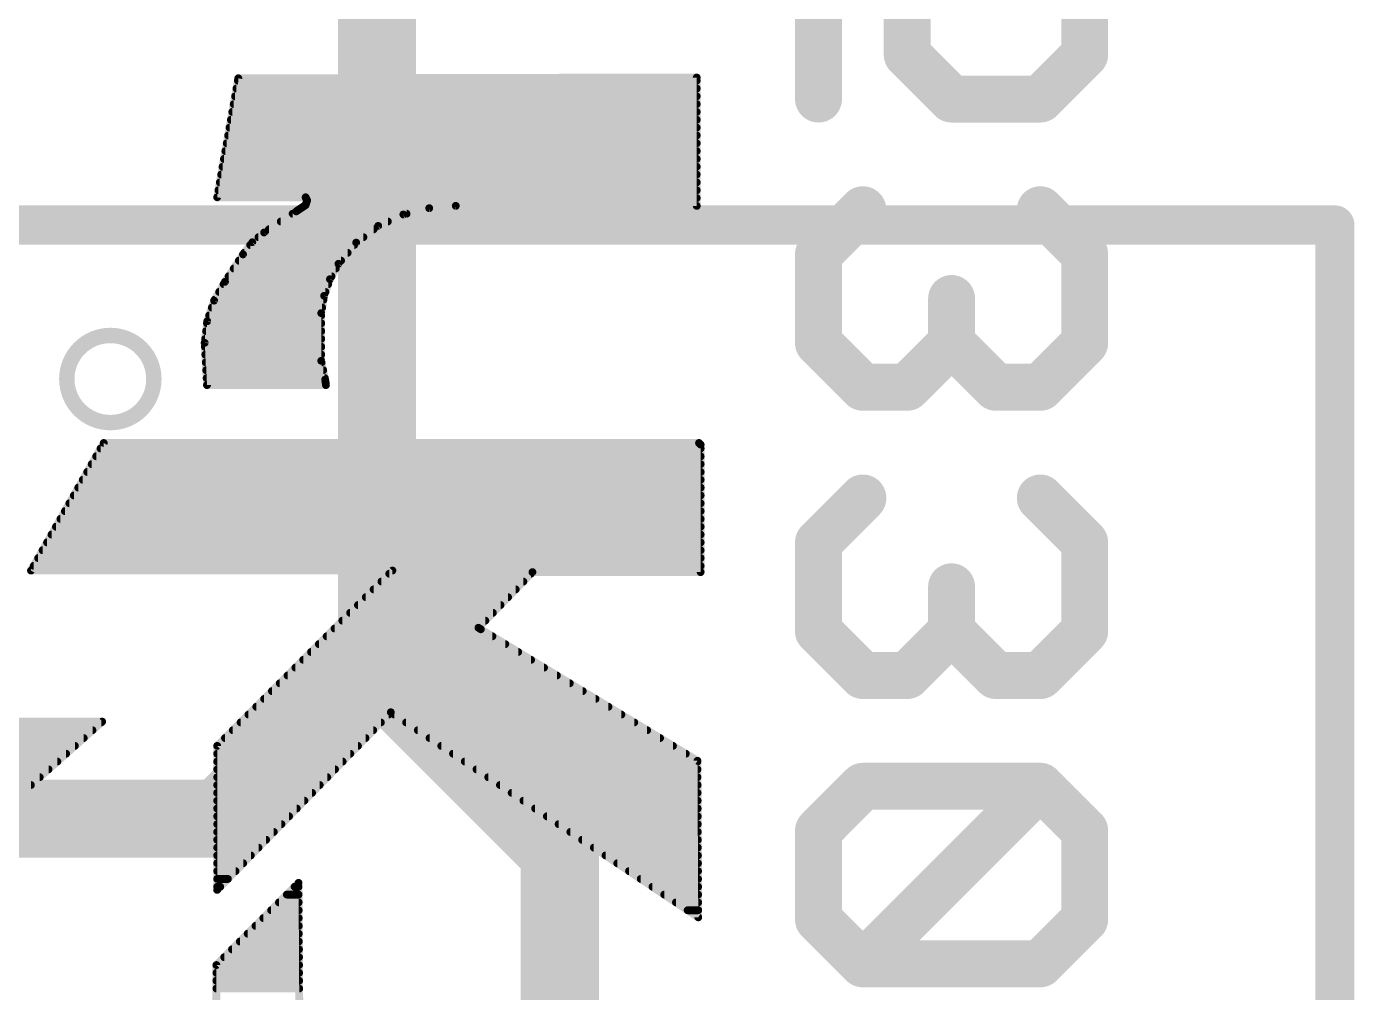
# Model space of a CAD drawing. Extents: x -4.1 to 20.4, y -14 to 28.1.
# Drawn here: x 8.172 to 12.484, y 14.77 to 17.905 of the extents above; entities that cross this region are included whole.
import ezdxf

# ---------------------------------------------------------------- set-up
doc = ezdxf.new("R2010")
doc.units = 0
for name, color, linetype in [('1', 12, 'CONTINUOUS'), ('21', 41, 'CONTINUOUS'), ('22', 40, 'CONTINUOUS'), ('51', 53, 'CONTINUOUS')]:
    doc.layers.add(name, color=color, linetype=linetype)

msp = doc.modelspace()

# ---------------------------------------------------------------- linework, layer by layer
at = {"layer": '1', "const_width": 0.254}
for points in [[(9.31, 19.05), (9.31, 15.8429)], [(9.31, 15.8429), (8.8011, 15.334)], [(9.31, 15.8429), (9.31, 15.8182)], [(9.31, 15.8182), (9.9035, 15.2248)], [(8.8011, 15.334), (7.231, 15.334)], [(9.9035, 15.2248), (9.9035, 12.5679)]]:
    msp.add_lwpolyline(points, dxfattribs=at)
at = {"layer": '1', "const_width": 0.127}
for points in [[(9.3735, 15.8429, 1), (9.2465, 15.8429)], [(9.3549, 15.798, 1), (9.2651, 15.8878)], [(9.3549, 15.8631, 1), (9.2651, 15.7733)], [(9.2465, 15.8429, 1), (9.3735, 15.8429)], [(9.2465, 15.8182, 1), (9.3735, 15.8182)], [(8.7562, 15.3789, 1), (8.846, 15.2891)], [(8.8011, 15.2705, 1), (8.8011, 15.3975)], [(9.967, 15.2248, 1), (9.84, 15.2248)], [(9.8586, 15.1799, 1), (9.9484, 15.2697)]]:
    msp.add_lwpolyline(points, format="xyb", dxfattribs=at)
at = {"layer": '21', "const_width": 0.127}
for points in [[(7.8678, 17.2608), (12.4202, 17.2608)], [(12.4202, 17.2608), (12.4202, 10.1213)]]:
    msp.add_lwpolyline(points, dxfattribs=at)
at = {"layer": '21'}
for points, const_width in [([(12.452, 17.2608, 1), (12.3885, 17.2608)], 0.0635), ([(12.4202, 17.2291, 1), (12.4202, 17.2925)], 0.0635), ([(8.444, 16.6194, 1), (8.444, 16.9022, 1), (8.444, 16.6194)], 0.05)]:
    msp.add_lwpolyline(points, format="xyb", dxfattribs=dict(at, const_width=const_width))
at = {"layer": '22'}
for points, const_width in [([(10.7435, 17.6695), (10.7435, 18.2458)], 0.1524), ([(11.1756, 18.2458), (11.0316, 17.9577)], 0.1524), ([(11.6078, 17.8136), (11.6078, 18.1017)], 0.1524), ([(11.0316, 17.9577), (11.0316, 17.8136)], 0.1524), ([(11.0316, 17.8136), (11.1756, 17.6695)], 0.1524), ([(11.4637, 17.6695), (11.6078, 17.8136)], 0.1524), ([(8.8595, 17.7368), (8.7909, 17.3507)], 0.0254), ([(8.8582, 17.7292), (10.348, 17.7292)], 0.0254), ([(10.348, 17.7394), (8.8595, 17.7368)], 0.0254), ([(10.348, 17.3228), (10.348, 17.7394)], 0.0254), ([(11.1756, 17.6695), (11.4637, 17.6695)], 0.1524), ([(8.8491, 17.6784), (10.348, 17.6784)], 0.0254), ([(8.8536, 17.7038), (10.348, 17.7038)], 0.0254), ([(8.8401, 17.6276), (10.348, 17.6276)], 0.0254), ([(8.8446, 17.653), (10.348, 17.653)], 0.0254), ([(8.8356, 17.6022), (10.348, 17.6022)], 0.0254), ([(8.8266, 17.5514), (10.348, 17.5514)], 0.0254), ([(8.8311, 17.5768), (10.348, 17.5768)], 0.0254), ([(8.8175, 17.5006), (10.348, 17.5006)], 0.0254), ([(8.822, 17.526), (10.348, 17.526)], 0.0254), ([(8.813, 17.4752), (10.348, 17.4752)], 0.0254), ([(8.804, 17.4244), (10.348, 17.4244)], 0.0254), ([(8.8085, 17.4498), (10.348, 17.4498)], 0.0254), ([(8.795, 17.3736), (10.348, 17.3736)], 0.0254), ([(8.7995, 17.399), (10.348, 17.399)], 0.0254), ([(10.8875, 17.3102), (10.7435, 17.1662)], 0.1524), ([(11.6078, 17.1662), (11.4637, 17.3102)], 0.1524), ([(8.7909, 17.3507), (9.078, 17.3507)], 0.0254), ([(9.078, 17.3253), (9.0475, 17.305)], 0.0254), ([(9.0742, 17.3228), (10.348, 17.3228)], 0.0254), ([(9.078, 17.3507), (9.083, 17.3406)], 0.0254), ([(9.083, 17.3406), (9.078, 17.3253)], 0.0254), ([(9.0792, 17.3482), (10.348, 17.3482)], 0.0254), ([(9.4795, 17.3154), (9.5656, 17.3228)], 0.0254), ([(9.5656, 17.3228), (10.348, 17.3228)], 0.0254), ([(9.0475, 17.305), (8.9433, 17.2364)], 0.0254), ([(9.036, 17.2974), (9.4058, 17.2974)], 0.0254), ([(9.3138, 17.2578), (9.3955, 17.2949)], 0.0254), ([(9.3955, 17.2949), (9.4795, 17.3154)], 0.0254), ([(8.9433, 17.2364), (8.905, 17.2048)], 0.0254), ([(8.9588, 17.2466), (9.2991, 17.2466)], 0.0254), ([(8.9974, 17.272), (9.3451, 17.272)], 0.0254), ([(9.2423, 17.2035), (9.3138, 17.2578)], 0.0254), ([(8.905, 17.2048), (8.8748, 17.1653)], 0.0254), ([(8.8981, 17.1958), (9.2359, 17.1958)], 0.0254), ([(8.9249, 17.2212), (9.2657, 17.2212)], 0.0254), ([(9.1846, 17.1348), (9.2423, 17.2035)], 0.0254), ([(10.7435, 17.1662), (10.7435, 16.8781)], 0.1524), ([(11.6078, 16.8781), (11.6078, 17.1662)], 0.1524), ([(8.8748, 17.1653), (8.8163, 17.0764)], 0.0254), ([(8.8787, 17.1704), (9.2145, 17.1704)], 0.0254), ([(8.8447, 17.1196), (9.1762, 17.1196)], 0.0254), ([(8.8614, 17.145), (9.1932, 17.145)], 0.0254), ([(9.1571, 17.0849), (9.1846, 17.1348)], 0.0254), ([(8.8163, 17.0764), (8.781, 17.0153)], 0.0254), ([(8.8119, 17.0688), (9.1515, 17.0688)], 0.0254), ([(8.828, 17.0942), (9.1622, 17.0942)], 0.0254), ([(9.1383, 17.031), (9.1571, 17.0849)], 0.0254), ([(11.1756, 16.8781), (11.1756, 17.0221)], 0.1524), ([(8.7973, 17.0434), (9.1426, 17.0434)], 0.0254), ([(9.1288, 16.9748), (9.1383, 17.031)], 0.0254), ([(8.781, 17.0153), (8.7587, 16.9484)], 0.0254), ([(8.7735, 16.9926), (9.1318, 16.9926)], 0.0254), ([(8.7826, 17.018), (9.1361, 17.018)], 0.0254), ([(8.7587, 16.9484), (8.7503, 16.8783)], 0.0254), ([(8.7579, 16.9418), (9.1288, 16.9418)], 0.0254), ([(8.765, 16.9672), (9.1288, 16.9672)], 0.0254), ([(9.1288, 16.8199), (9.1288, 16.9748)], 0.0254), ([(10.7435, 16.8781), (10.8875, 16.734)], 0.1524), ([(11.0316, 16.734), (11.1756, 16.8781)], 0.1524), ([(11.1756, 16.8781), (11.3197, 16.734)], 0.1524), ([(11.4637, 16.734), (11.6078, 16.8781)], 0.1524), ([(8.7518, 16.891), (9.1288, 16.891)], 0.0254), ([(8.7549, 16.9164), (9.1288, 16.9164)], 0.0254), ([(8.7503, 16.8783), (8.7579, 16.7411)], 0.0254), ([(8.751, 16.8656), (9.1288, 16.8656)], 0.0254), ([(8.7524, 16.8402), (9.1288, 16.8402)], 0.0254), ([(8.7538, 16.8148), (9.1299, 16.8148)], 0.0254), ([(9.1415, 16.7589), (9.1288, 16.8199)], 0.0254), ([(8.7552, 16.7894), (9.1352, 16.7894)], 0.0254), ([(8.7566, 16.764), (9.1404, 16.764)], 0.0254), ([(10.8875, 16.734), (11.0316, 16.734)], 0.1524), ([(11.3197, 16.734), (11.4637, 16.734)], 0.1524), ([(8.7579, 16.7411), (9.144, 16.7411)], 0.0254), ([(9.144, 16.7437), (9.1415, 16.7589)], 0.0254), ([(9.144, 16.7411), (9.144, 16.7437)], 0.0254), ([(8.4226, 16.5532), (8.1864, 16.1392)], 0.0254), ([(10.3556, 16.5532), (8.4226, 16.5532)], 0.0254), ([(10.3607, 16.5481), (10.3556, 16.5532)], 0.0254), ([(10.3607, 16.1341), (10.3607, 16.5481)], 0.0254), ([(8.398, 16.51), (10.3607, 16.51)], 0.0254), ([(8.4124, 16.5354), (10.3607, 16.5354)], 0.0254), ([(8.369, 16.4592), (10.3607, 16.4592)], 0.0254), ([(8.3835, 16.4846), (10.3607, 16.4846)], 0.0254), ([(8.3545, 16.4338), (10.3607, 16.4338)], 0.0254), ([(10.8875, 16.3747), (10.7435, 16.2307)], 0.1524), ([(11.6078, 16.2307), (11.4637, 16.3747)], 0.1524), ([(8.3255, 16.383), (10.3607, 16.383)], 0.0254), ([(8.34, 16.4084), (10.3607, 16.4084)], 0.0254), ([(8.2965, 16.3322), (10.3607, 16.3322)], 0.0254), ([(8.311, 16.3576), (10.3607, 16.3576)], 0.0254), ([(8.282, 16.3068), (10.3607, 16.3068)], 0.0254), ([(10.7435, 16.2307), (10.7435, 15.9426)], 0.1524), ([(11.6078, 15.9426), (11.6078, 16.2307)], 0.1524), ([(8.253, 16.256), (10.3607, 16.256)], 0.0254), ([(8.2675, 16.2814), (10.3607, 16.2814)], 0.0254), ([(8.2241, 16.2052), (10.3607, 16.2052)], 0.0254), ([(8.2385, 16.2306), (10.3607, 16.2306)], 0.0254), ([(8.2096, 16.1798), (10.3607, 16.1798)], 0.0254), ([(8.1864, 16.1392), (9.3599, 16.1392)], 0.0254), ([(8.1951, 16.1544), (10.3607, 16.1544)], 0.0254), ([(9.3599, 16.1392), (8.7909, 15.5702)], 0.0254), ([(9.3497, 16.129), (9.8096, 16.129)], 0.0254), ([(9.6393, 15.9537), (9.8146, 16.1341)], 0.0254), ([(9.8146, 16.1341), (10.3607, 16.1341)], 0.0254), ([(11.1756, 15.9426), (11.1756, 16.0866)], 0.1524), ([(9.2989, 16.0782), (9.7603, 16.0782)], 0.0254), ([(9.3243, 16.1036), (9.785, 16.1036)], 0.0254), ([(9.2481, 16.0274), (9.7109, 16.0274)], 0.0254), ([(9.2735, 16.0528), (9.7356, 16.0528)], 0.0254), ([(9.2227, 16.002), (9.6862, 16.002)], 0.0254), ([(10.7435, 15.9426), (10.8875, 15.7985)], 0.1524), ([(11.0316, 15.7985), (11.1756, 15.9426)], 0.1524), ([(11.1756, 15.9426), (11.3197, 15.7985)], 0.1524), ([(11.4637, 15.7985), (11.6078, 15.9426)], 0.1524), ([(9.1719, 15.9512), (9.6431, 15.9512)], 0.0254), ([(9.1973, 15.9766), (9.6616, 15.9766)], 0.0254), ([(9.6469, 15.9487), (9.6393, 15.9537)], 0.0254), ([(10.3505, 15.5219), (9.6469, 15.9487)], 0.0254), ([(9.1211, 15.9004), (9.7265, 15.9004)], 0.0254), ([(9.1465, 15.9258), (9.6847, 15.9258)], 0.0254), ([(9.0957, 15.875), (9.7684, 15.875)], 0.0254), ([(10.8875, 15.7985), (11.0316, 15.7985)], 0.1524), ([(11.3197, 15.7985), (11.4637, 15.7985)], 0.1524), ([(9.0449, 15.8242), (9.8521, 15.8242)], 0.0254), ([(9.0703, 15.8496), (9.8103, 15.8496)], 0.0254), ([(8.9941, 15.7734), (9.9359, 15.7734)], 0.0254), ([(9.0195, 15.7988), (9.894, 15.7988)], 0.0254), ([(8.9687, 15.748), (9.9778, 15.748)], 0.0254), ([(8.9179, 15.6972), (10.0615, 15.6972)], 0.0254), ([(8.9433, 15.7226), (10.0196, 15.7226)], 0.0254), ([(6.8713, 15.6464), (8.4148, 15.6464)], 0.0254), ([(6.9012, 15.6489), (8.4176, 15.6489)], 0.0254), ([(8.4176, 15.6489), (7.8689, 15.1613)], 0.0254), ([(8.7909, 15.1028), (9.3548, 15.6794)], 0.0254), ([(8.8671, 15.6464), (9.3225, 15.6464)], 0.0254), ([(8.8925, 15.6718), (9.3474, 15.6718)], 0.0254), ([(9.3548, 15.6794), (10.353, 15.0139)], 0.0254), ([(9.3662, 15.6718), (10.1034, 15.6718)], 0.0254), ([(9.4043, 15.6464), (10.1453, 15.6464)], 0.0254), ([(6.7485, 15.621), (8.3862, 15.621)], 0.0254), ([(8.8417, 15.621), (9.2977, 15.621)], 0.0254), ([(9.4424, 15.621), (10.1871, 15.621)], 0.0254), ([(6.6561, 15.5702), (8.329, 15.5702)], 0.0254), ([(6.6975, 15.5956), (8.3576, 15.5956)], 0.0254), ([(8.7909, 15.5702), (8.7909, 15.1028)], 0.0254), ([(8.7909, 15.5702), (9.248, 15.5702)], 0.0254), ([(8.8163, 15.5956), (9.2728, 15.5956)], 0.0254), ([(9.4805, 15.5956), (10.229, 15.5956)], 0.0254), ([(9.5186, 15.5702), (10.2709, 15.5702)], 0.0254), ([(6.6011, 15.5194), (8.2719, 15.5194)], 0.0254), ([(6.6264, 15.5448), (8.3005, 15.5448)], 0.0254), ([(8.7909, 15.5448), (9.2232, 15.5448)], 0.0254), ([(8.7909, 15.5194), (9.1983, 15.5194)], 0.0254), ([(9.5567, 15.5448), (10.3128, 15.5448)], 0.0254), ([(9.5948, 15.5194), (10.3505, 15.5194)], 0.0254), ([(10.353, 15.0139), (10.3505, 15.5219)], 0.0254), ([(6.563, 15.4686), (8.2147, 15.4686)], 0.0254), ([(6.5813, 15.494), (8.2433, 15.494)], 0.0254), ([(8.7909, 15.494), (9.1735, 15.494)], 0.0254), ([(8.7909, 15.4686), (9.1486, 15.4686)], 0.0254), ([(9.6329, 15.494), (10.3506, 15.494)], 0.0254), ([(9.671, 15.4686), (10.3508, 15.4686)], 0.0254), ([(10.8875, 15.4392), (10.7435, 15.2952)], 0.1524), ([(11.4637, 15.4392), (10.8875, 15.4392)], 0.1524), ([(11.4637, 15.4392), (10.8875, 14.863)], 0.1524), ([(11.6078, 15.2952), (11.4637, 15.4392)], 0.1524), ([(6.5504, 15.4432), (8.1861, 15.4432)], 0.0254), ([(8.7909, 15.4432), (9.1238, 15.4432)], 0.0254), ([(9.7091, 15.4432), (10.3509, 15.4432)], 0.0254), ([(8.7909, 15.4178), (9.099, 15.4178)], 0.0254), ([(8.7909, 15.3924), (9.0741, 15.3924)], 0.0254), ([(9.7472, 15.4178), (10.351, 15.4178)], 0.0254), ([(9.7853, 15.3924), (10.3511, 15.3924)], 0.0254), ([(8.7909, 15.367), (9.0493, 15.367)], 0.0254), ([(8.7909, 15.3416), (9.0244, 15.3416)], 0.0254), ([(9.8234, 15.367), (10.3513, 15.367)], 0.0254), ([(9.8615, 15.3416), (10.3514, 15.3416)], 0.0254), ([(10.7435, 15.2952), (10.7435, 15.007)], 0.1524), ([(11.6078, 15.007), (11.6078, 15.2952)], 0.1524), ([(8.7909, 15.3162), (8.9996, 15.3162)], 0.0254), ([(9.8996, 15.3162), (10.3515, 15.3162)], 0.0254), ([(8.7909, 15.2908), (8.9748, 15.2908)], 0.0254), ([(8.7909, 15.2654), (8.9499, 15.2654)], 0.0254), ([(9.9377, 15.2908), (10.3516, 15.2908)], 0.0254), ([(9.9758, 15.2654), (10.3518, 15.2654)], 0.0254), ([(8.7909, 15.24), (8.9251, 15.24)], 0.0254), ([(8.7909, 15.2146), (8.9002, 15.2146)], 0.0254), ([(10.0139, 15.24), (10.3519, 15.24)], 0.0254), ([(10.052, 15.2146), (10.352, 15.2146)], 0.0254), ([(8.7909, 15.1892), (8.8754, 15.1892)], 0.0254), ([(10.0901, 15.1892), (10.3521, 15.1892)], 0.0254), ([(9.0551, 15.1257), (8.7884, 14.859)], 0.0254), ([(8.7909, 15.1638), (8.8506, 15.1638)], 0.0254), ([(8.7909, 15.1384), (8.8257, 15.1384)], 0.0254), ([(9.0576, 14.7269), (9.0551, 15.1257)], 0.0254), ([(10.1282, 15.1638), (10.3523, 15.1638)], 0.0254), ([(10.1663, 15.1384), (10.3524, 15.1384)], 0.0254), ([(8.7909, 15.113), (8.8009, 15.113)], 0.0254), ([(9.017, 15.0876), (9.0553, 15.0876)], 0.0254), ([(9.0424, 15.113), (9.0552, 15.113)], 0.0254), ([(10.2044, 15.113), (10.3525, 15.113)], 0.0254), ([(10.2425, 15.0876), (10.3526, 15.0876)], 0.0254), ([(8.9662, 15.0368), (9.0557, 15.0368)], 0.0254), ([(8.9916, 15.0622), (9.0555, 15.0622)], 0.0254), ([(10.2806, 15.0622), (10.3528, 15.0622)], 0.0254), ([(10.3186, 15.0368), (10.3529, 15.0368)], 0.0254), ([(10.7435, 15.007), (10.8875, 14.863)], 0.1524), ([(11.4637, 14.863), (11.6078, 15.007)], 0.1524), ([(8.9408, 15.0114), (9.0558, 15.0114)], 0.0254), ([(8.89, 14.9606), (9.0561, 14.9606)], 0.0254), ([(8.9154, 14.986), (9.056, 14.986)], 0.0254), ([(8.8392, 14.9098), (9.0565, 14.9098)], 0.0254), ([(8.8646, 14.9352), (9.0563, 14.9352)], 0.0254), ([(10.8875, 14.863), (11.4637, 14.863)], 0.1524), ([(8.8138, 14.8844), (9.0566, 14.8844)], 0.0254), ([(8.7884, 14.859), (8.7884, 14.7218)], 0.0254), ([(8.7884, 14.859), (9.0568, 14.859)], 0.0254), ([(8.7884, 14.8336), (9.0569, 14.8336)], 0.0254), ([(8.7884, 14.8082), (9.0571, 14.8082)], 0.0254), ([(8.7884, 14.7828), (9.0572, 14.7828)], 0.0254)]:
    msp.add_lwpolyline(points, dxfattribs=dict(at, const_width=const_width))
for points, const_width in [([(10.9975, 17.9747, 1), (11.0657, 17.9406)], 0.0762), ([(11.0585, 17.8405, 1), (11.0046, 17.7867)], 0.0762), ([(10.9935, 17.8136, 1), (11.0697, 17.8136)], 0.0762), ([(11.5697, 17.8136, 1), (11.6459, 17.8136)], 0.0762), ([(11.6347, 17.7867, 1), (11.5809, 17.8405)], 0.0762), ([(8.8582, 17.7356, 1), (8.8582, 17.7229)], 0.0127), ([(8.8658, 17.7357, 1), (8.8532, 17.7379)], 0.0127), ([(8.8595, 17.7431, 1), (8.8595, 17.7305)], 0.0127), ([(10.3544, 17.7394, 1), (10.3417, 17.7394)], 0.0127), ([(10.348, 17.7331, 1), (10.348, 17.7457)], 0.0127), ([(10.348, 17.7229, 1), (10.348, 17.7356)], 0.0127), ([(11.1756, 17.7076, 1), (11.1756, 17.6314)], 0.0762), ([(11.1487, 17.6426, 1), (11.2026, 17.6965)], 0.0762), ([(11.4368, 17.6965, 1), (11.4907, 17.6426)], 0.0762), ([(11.4637, 17.6314, 1), (11.4637, 17.7076)], 0.0762), ([(8.8491, 17.6848, 1), (8.8491, 17.672)], 0.0127), ([(8.8536, 17.7102, 1), (8.8536, 17.6974)], 0.0127), ([(10.348, 17.6974, 1), (10.348, 17.7102)], 0.0127), ([(10.348, 17.672, 1), (10.348, 17.6848)], 0.0127), ([(10.7054, 17.6695, 1), (10.7816, 17.6695)], 0.0762), ([(8.8401, 17.634, 1), (8.8401, 17.6212)], 0.0127), ([(8.8446, 17.6594, 1), (8.8446, 17.6467)], 0.0127), ([(10.348, 17.6467, 1), (10.348, 17.6594)], 0.0127), ([(10.348, 17.6212, 1), (10.348, 17.634)], 0.0127), ([(8.8356, 17.6086, 1), (8.8356, 17.5958)], 0.0127), ([(10.348, 17.5958, 1), (10.348, 17.6086)], 0.0127), ([(8.8266, 17.5578, 1), (8.8266, 17.545)], 0.0127), ([(8.8311, 17.5832, 1), (8.8311, 17.5705)], 0.0127), ([(10.348, 17.5705, 1), (10.348, 17.5832)], 0.0127), ([(10.348, 17.545, 1), (10.348, 17.5578)], 0.0127), ([(8.8175, 17.507, 1), (8.8175, 17.4943)], 0.0127), ([(8.822, 17.5324, 1), (8.822, 17.5196)], 0.0127), ([(10.348, 17.5196, 1), (10.348, 17.5324)], 0.0127), ([(10.348, 17.4943, 1), (10.348, 17.507)], 0.0127), ([(8.813, 17.4816, 1), (8.813, 17.4688)], 0.0127), ([(10.348, 17.4688, 1), (10.348, 17.4816)], 0.0127), ([(8.804, 17.4308, 1), (8.804, 17.4181)], 0.0127), ([(8.8085, 17.4562, 1), (8.8085, 17.4434)], 0.0127), ([(10.348, 17.4434, 1), (10.348, 17.4562)], 0.0127), ([(10.348, 17.4181, 1), (10.348, 17.4308)], 0.0127), ([(8.795, 17.38, 1), (8.795, 17.3672)], 0.0127), ([(8.7995, 17.4054, 1), (8.7995, 17.3926)], 0.0127), ([(10.348, 17.3926, 1), (10.348, 17.4054)], 0.0127), ([(10.348, 17.3672, 1), (10.348, 17.38)], 0.0127), ([(10.9145, 17.2833, 1), (10.8606, 17.3372)], 0.0762), ([(11.4907, 17.3372, 1), (11.4368, 17.2833)], 0.0762), ([(8.7909, 17.3571, 1), (8.7909, 17.3443)], 0.0127), ([(8.7846, 17.3518, 1), (8.7972, 17.3496)], 0.0127), ([(9.0742, 17.3292, 1), (9.0742, 17.3164)], 0.0127), ([(9.0837, 17.3535, 1), (9.0723, 17.3479)], 0.0127), ([(9.072, 17.3273, 1), (9.084, 17.3233)], 0.0127), ([(9.0792, 17.3546, 1), (9.0792, 17.3419)], 0.0127), ([(9.0815, 17.32, 1), (9.0745, 17.3306)], 0.0127), ([(9.089, 17.3386, 1), (9.077, 17.3426)], 0.0127), ([(9.0773, 17.3378, 1), (9.0887, 17.3434)], 0.0127), ([(9.078, 17.3443, 1), (9.078, 17.3571)], 0.0127), ([(9.5656, 17.3292, 1), (9.5656, 17.3164)], 0.0127), ([(9.5661, 17.3165, 1), (9.5651, 17.3291)], 0.0127), ([(10.348, 17.3419, 1), (10.348, 17.3546)], 0.0127), ([(10.348, 17.3164, 1), (10.348, 17.3292)], 0.0127), ([(10.348, 17.3164, 1), (10.348, 17.3292)], 0.0127), ([(9.036, 17.3038, 1), (9.036, 17.291)], 0.0127), ([(9.044, 17.3103, 1), (9.051, 17.2997)], 0.0127), ([(9.051, 17.2997, 1), (9.044, 17.3103)], 0.0127), ([(9.394, 17.3011, 1), (9.397, 17.2887)], 0.0127), ([(9.3981, 17.2891, 1), (9.3929, 17.3007)], 0.0127), ([(9.4058, 17.291, 1), (9.4058, 17.3038)], 0.0127), ([(9.4789, 17.3217, 1), (9.48, 17.309)], 0.0127), ([(9.481, 17.3092, 1), (9.478, 17.3215)], 0.0127), ([(10.3417, 17.3228, 1), (10.3544, 17.3228)], 0.0127), ([(8.9398, 17.2417, 1), (8.9468, 17.2311)], 0.0127), ([(8.9473, 17.2315, 1), (8.9393, 17.2413)], 0.0127), ([(8.9588, 17.253, 1), (8.9588, 17.2402)], 0.0127), ([(8.9974, 17.2784, 1), (8.9974, 17.2657)], 0.0127), ([(9.2991, 17.2402, 1), (9.2991, 17.253)], 0.0127), ([(9.3112, 17.2635, 1), (9.3164, 17.252)], 0.0127), ([(9.3177, 17.2527, 1), (9.31, 17.2628)], 0.0127), ([(9.3451, 17.2657, 1), (9.3451, 17.2784)], 0.0127), ([(8.8981, 17.2022, 1), (8.8981, 17.1895)], 0.0127), ([(8.901, 17.2096, 1), (8.909, 17.1999)], 0.0127), ([(8.91, 17.2009, 1), (8.9, 17.2086)], 0.0127), ([(8.9249, 17.2276, 1), (8.9249, 17.2148)], 0.0127), ([(9.2385, 17.2086, 1), (9.2462, 17.1984)], 0.0127), ([(9.2359, 17.1895, 1), (9.2359, 17.2022)], 0.0127), ([(9.2472, 17.1994, 1), (9.2375, 17.2076)], 0.0127), ([(9.2657, 17.2148, 1), (9.2657, 17.2276)], 0.0127), ([(10.7165, 17.1931, 1), (10.7704, 17.1392)], 0.0762), ([(10.7816, 17.1662, 1), (10.7054, 17.1662)], 0.0762), ([(11.6459, 17.1662, 1), (11.5697, 17.1662)], 0.0762), ([(11.5809, 17.1392, 1), (11.6347, 17.1931)], 0.0762), ([(8.8698, 17.1692, 1), (8.8798, 17.1614)], 0.0127), ([(8.8801, 17.1618, 1), (8.8695, 17.1688)], 0.0127), ([(8.8787, 17.1768, 1), (8.8787, 17.164)], 0.0127), ([(9.2145, 17.164, 1), (9.2145, 17.1768)], 0.0127), ([(8.8447, 17.126, 1), (8.8447, 17.1133)], 0.0127), ([(8.8614, 17.1514, 1), (8.8614, 17.1386)], 0.0127), ([(9.1762, 17.1133, 1), (9.1762, 17.126)], 0.0127), ([(9.1797, 17.1389, 1), (9.1895, 17.1307)], 0.0127), ([(9.1902, 17.1317, 1), (9.179, 17.1379)], 0.0127), ([(9.1932, 17.1386, 1), (9.1932, 17.1514)], 0.0127), ([(8.8119, 17.0752, 1), (8.8119, 17.0624)], 0.0127), ([(8.811, 17.0799, 1), (8.8216, 17.0729)], 0.0127), ([(8.8218, 17.0732, 1), (8.8108, 17.0796)], 0.0127), ([(8.828, 17.1006, 1), (8.828, 17.0878)], 0.0127), ([(9.1515, 17.0879, 1), (9.1626, 17.0818)], 0.0127), ([(9.1631, 17.0828, 1), (9.1511, 17.087)], 0.0127), ([(9.1515, 17.0624, 1), (9.1515, 17.0752)], 0.0127), ([(9.1622, 17.0878, 1), (9.1622, 17.1006)], 0.0127), ([(11.2137, 17.0221, 1), (11.1375, 17.0221)], 0.0762), ([(8.7973, 17.0498, 1), (8.7973, 17.0371)], 0.0127), ([(9.1323, 17.0331, 1), (9.1443, 17.0289)], 0.0127), ([(9.1446, 17.03, 1), (9.1321, 17.0321)], 0.0127), ([(9.1426, 17.0371, 1), (9.1426, 17.0498)], 0.0127), ([(8.7735, 16.999, 1), (8.7735, 16.9862)], 0.0127), ([(8.7755, 17.0185, 1), (8.7865, 17.0121)], 0.0127), ([(8.787, 17.0133, 1), (8.775, 17.0173)], 0.0127), ([(8.7826, 17.0244, 1), (8.7826, 17.0116)], 0.0127), ([(9.1318, 16.9862, 1), (9.1318, 16.999)], 0.0127), ([(9.1361, 17.0116, 1), (9.1361, 17.0244)], 0.0127), ([(8.7579, 16.9482, 1), (8.7579, 16.9354)], 0.0127), ([(8.7527, 16.9504, 1), (8.7647, 16.9463)], 0.0127), ([(8.765, 16.9476, 1), (8.7524, 16.9491)], 0.0127), ([(8.765, 16.9736, 1), (8.765, 16.9609)], 0.0127), ([(9.1225, 16.9759, 1), (9.1351, 16.9737)], 0.0127), ([(9.1351, 16.9748, 1), (9.1225, 16.9748)], 0.0127), ([(9.1288, 16.9609, 1), (9.1288, 16.9736)], 0.0127), ([(9.1288, 16.9354, 1), (9.1288, 16.9482)], 0.0127), ([(10.7704, 16.905, 1), (10.7165, 16.8511)], 0.0762), ([(11.2026, 16.905, 1), (11.1487, 16.8511)], 0.0762), ([(11.2026, 16.8511, 1), (11.1487, 16.905)], 0.0762), ([(11.6347, 16.8511, 1), (11.5809, 16.905)], 0.0762), ([(8.7518, 16.8974, 1), (8.7518, 16.8847)], 0.0127), ([(8.7549, 16.9228, 1), (8.7549, 16.91)], 0.0127), ([(9.1288, 16.91, 1), (9.1288, 16.9228)], 0.0127), ([(9.1288, 16.8847, 1), (9.1288, 16.8974)], 0.0127), ([(10.7054, 16.8781, 1), (10.7816, 16.8781)], 0.0762), ([(11.1375, 16.8781, 1), (11.2137, 16.8781)], 0.0762), ([(11.5697, 16.8781, 1), (11.6459, 16.8781)], 0.0762), ([(8.7566, 16.8787, 1), (8.744, 16.8779)], 0.0127), ([(8.744, 16.8791, 1), (8.7566, 16.8775)], 0.0127), ([(8.751, 16.872, 1), (8.751, 16.8592)], 0.0127), ([(9.1288, 16.8592, 1), (9.1288, 16.872)], 0.0127), ([(8.7524, 16.8466, 1), (8.7524, 16.8338)], 0.0127), ([(8.7538, 16.8212, 1), (8.7538, 16.8085)], 0.0127), ([(9.135, 16.8212, 1), (9.1226, 16.8186)], 0.0127), ([(9.1225, 16.8199, 1), (9.1351, 16.8199)], 0.0127), ([(9.1288, 16.8338, 1), (9.1288, 16.8466)], 0.0127), ([(9.1299, 16.8085, 1), (9.1299, 16.8212)], 0.0127), ([(8.7552, 16.7958, 1), (8.7552, 16.783)], 0.0127), ([(8.7566, 16.7704, 1), (8.7566, 16.7576)], 0.0127), ([(9.1352, 16.783, 1), (9.1352, 16.7958)], 0.0127), ([(9.1404, 16.7576, 1), (9.1404, 16.7704)], 0.0127), ([(10.8875, 16.7721, 1), (10.8875, 16.6959)], 0.0762), ([(10.8606, 16.7071, 1), (10.9145, 16.761)], 0.0762), ([(11.0046, 16.761, 1), (11.0585, 16.7071)], 0.0762), ([(11.0316, 16.6959, 1), (11.0316, 16.7721)], 0.0762), ([(11.3197, 16.7721, 1), (11.3197, 16.6959)], 0.0762), ([(11.2927, 16.7071, 1), (11.3466, 16.761)], 0.0762), ([(11.4368, 16.761, 1), (11.4907, 16.7071)], 0.0762), ([(11.4637, 16.6959, 1), (11.4637, 16.7721)], 0.0762), ([(8.7579, 16.7475, 1), (8.7579, 16.7347)], 0.0127), ([(8.7516, 16.7407, 1), (8.7642, 16.7415)], 0.0127), ([(9.1478, 16.7599, 1), (9.1352, 16.7579)], 0.0127), ([(9.1353, 16.7576, 1), (9.1477, 16.7602)], 0.0127), ([(9.1503, 16.7437, 1), (9.1377, 16.7437)], 0.0127), ([(9.1377, 16.7427, 1), (9.1503, 16.7447)], 0.0127), ([(9.1377, 16.7411, 1), (9.1503, 16.7411)], 0.0127), ([(9.144, 16.7347, 1), (9.144, 16.7475)], 0.0127), ([(8.4226, 16.5596, 1), (8.4226, 16.5468)], 0.0127), ([(8.4281, 16.5501, 1), (8.4171, 16.5563)], 0.0127), ([(10.3601, 16.5577, 1), (10.3511, 16.5487)], 0.0127), ([(10.3671, 16.5481, 1), (10.3544, 16.5481)], 0.0127), ([(10.3556, 16.5468, 1), (10.3556, 16.5596)], 0.0127), ([(10.3562, 16.5436, 1), (10.3652, 16.5526)], 0.0127), ([(8.398, 16.5164, 1), (8.398, 16.5037)], 0.0127), ([(8.4124, 16.5418, 1), (8.4124, 16.529)], 0.0127), ([(10.3607, 16.529, 1), (10.3607, 16.5418)], 0.0127), ([(10.3607, 16.5037, 1), (10.3607, 16.5164)], 0.0127), ([(8.369, 16.4656, 1), (8.369, 16.4528)], 0.0127), ([(8.3835, 16.491, 1), (8.3835, 16.4782)], 0.0127), ([(10.3607, 16.4782, 1), (10.3607, 16.491)], 0.0127), ([(10.3607, 16.4528, 1), (10.3607, 16.4656)], 0.0127), ([(8.3545, 16.4402, 1), (8.3545, 16.4275)], 0.0127), ([(10.3607, 16.4275, 1), (10.3607, 16.4402)], 0.0127), ([(10.9145, 16.3478, 1), (10.8606, 16.4017)], 0.0762), ([(11.4907, 16.4017, 1), (11.4368, 16.3478)], 0.0762), ([(8.3255, 16.3894, 1), (8.3255, 16.3766)], 0.0127), ([(8.34, 16.4148, 1), (8.34, 16.402)], 0.0127), ([(10.3607, 16.402, 1), (10.3607, 16.4148)], 0.0127), ([(10.3607, 16.3766, 1), (10.3607, 16.3894)], 0.0127), ([(8.2965, 16.3386, 1), (8.2965, 16.3258)], 0.0127), ([(8.311, 16.364, 1), (8.311, 16.3513)], 0.0127), ([(10.3607, 16.3513, 1), (10.3607, 16.364)], 0.0127), ([(10.3607, 16.3258, 1), (10.3607, 16.3386)], 0.0127), ([(8.282, 16.3132, 1), (8.282, 16.3004)], 0.0127), ([(10.3607, 16.3004, 1), (10.3607, 16.3132)], 0.0127), ([(10.7816, 16.2307, 1), (10.7054, 16.2307)], 0.0762), ([(11.6459, 16.2307, 1), (11.5697, 16.2307)], 0.0762), ([(8.253, 16.2624, 1), (8.253, 16.2496)], 0.0127), ([(8.2675, 16.2878, 1), (8.2675, 16.2751)], 0.0127), ([(10.3607, 16.2751, 1), (10.3607, 16.2878)], 0.0127), ([(10.3607, 16.2496, 1), (10.3607, 16.2624)], 0.0127), ([(10.7165, 16.2576, 1), (10.7704, 16.2037)], 0.0762), ([(11.5809, 16.2037, 1), (11.6347, 16.2576)], 0.0762), ([(8.2241, 16.2116, 1), (8.2241, 16.1989)], 0.0127), ([(8.2385, 16.237, 1), (8.2385, 16.2242)], 0.0127), ([(10.3607, 16.2242, 1), (10.3607, 16.237)], 0.0127), ([(10.3607, 16.1989, 1), (10.3607, 16.2116)], 0.0127), ([(8.2096, 16.1862, 1), (8.2096, 16.1734)], 0.0127), ([(10.3607, 16.1734, 1), (10.3607, 16.1862)], 0.0127), ([(8.1864, 16.1456, 1), (8.1864, 16.1329)], 0.0127), ([(8.1809, 16.1423, 1), (8.1919, 16.1361)], 0.0127), ([(8.1951, 16.1608, 1), (8.1951, 16.1481)], 0.0127), ([(9.3497, 16.1354, 1), (9.3497, 16.1227)], 0.0127), ([(9.3644, 16.1347, 1), (9.3554, 16.1437)], 0.0127), ([(9.3599, 16.1329, 1), (9.3599, 16.1456)], 0.0127), ([(9.8146, 16.1405, 1), (9.8146, 16.1277)], 0.0127), ([(9.8096, 16.1227, 1), (9.8096, 16.1354)], 0.0127), ([(9.8192, 16.1297, 1), (9.81, 16.1385)], 0.0127), ([(10.3544, 16.1341, 1), (10.3671, 16.1341)], 0.0127), ([(10.3607, 16.1481, 1), (10.3607, 16.1608)], 0.0127), ([(10.3607, 16.1277, 1), (10.3607, 16.1405)], 0.0127), ([(11.2137, 16.0866, 1), (11.1375, 16.0866)], 0.0762), ([(9.2989, 16.0846, 1), (9.2989, 16.0719)], 0.0127), ([(9.3243, 16.11, 1), (9.3243, 16.0972)], 0.0127), ([(9.7603, 16.0719, 1), (9.7603, 16.0846)], 0.0127), ([(9.785, 16.0972, 1), (9.785, 16.11)], 0.0127), ([(9.2481, 16.0338, 1), (9.2481, 16.021)], 0.0127), ([(9.2735, 16.0592, 1), (9.2735, 16.0465)], 0.0127), ([(9.7109, 16.021, 1), (9.7109, 16.0338)], 0.0127), ([(9.7356, 16.0465, 1), (9.7356, 16.0592)], 0.0127), ([(9.2227, 16.0084, 1), (9.2227, 15.9957)], 0.0127), ([(9.6862, 15.9957, 1), (9.6862, 16.0084)], 0.0127), ([(10.7704, 15.9695, 1), (10.7165, 15.9156)], 0.0762), ([(11.2026, 15.9695, 1), (11.1487, 15.9156)], 0.0762), ([(11.2026, 15.9156, 1), (11.1487, 15.9695)], 0.0762), ([(11.6347, 15.9156, 1), (11.5809, 15.9695)], 0.0762), ([(9.1719, 15.9575, 1), (9.1719, 15.9449)], 0.0127), ([(9.1973, 15.983, 1), (9.1973, 15.9703)], 0.0127), ([(9.6428, 15.959, 1), (9.6358, 15.9484)], 0.0127), ([(9.6347, 15.9581, 1), (9.6439, 15.9493)], 0.0127), ([(9.6502, 15.9541, 1), (9.6436, 15.9433)], 0.0127), ([(9.6431, 15.9449, 1), (9.6431, 15.9575)], 0.0127), ([(9.6434, 15.9434, 1), (9.6504, 15.954)], 0.0127), ([(9.6616, 15.9703, 1), (9.6616, 15.983)], 0.0127), ([(10.7054, 15.9426, 1), (10.7816, 15.9426)], 0.0762), ([(11.1375, 15.9426, 1), (11.2137, 15.9426)], 0.0762), ([(11.5697, 15.9426, 1), (11.6459, 15.9426)], 0.0762), ([(9.1211, 15.9068, 1), (9.1211, 15.8941)], 0.0127), ([(9.1465, 15.9322, 1), (9.1465, 15.9195)], 0.0127), ([(9.6847, 15.9195, 1), (9.6847, 15.9322)], 0.0127), ([(9.7265, 15.8941, 1), (9.7265, 15.9068)], 0.0127), ([(9.0957, 15.8813, 1), (9.0957, 15.8687)], 0.0127), ([(9.7684, 15.8687, 1), (9.7684, 15.8813)], 0.0127), ([(10.8875, 15.8366, 1), (10.8875, 15.7604)], 0.0762), ([(11.0316, 15.7604, 1), (11.0316, 15.8366)], 0.0762), ([(11.3197, 15.8366, 1), (11.3197, 15.7604)], 0.0762), ([(11.4637, 15.7604, 1), (11.4637, 15.8366)], 0.0762), ([(9.0449, 15.8306, 1), (9.0449, 15.8179)], 0.0127), ([(9.0703, 15.8559, 1), (9.0703, 15.8433)], 0.0127), ([(9.8103, 15.8433, 1), (9.8103, 15.8559)], 0.0127), ([(9.8521, 15.8179, 1), (9.8521, 15.8306)], 0.0127), ([(10.8606, 15.7716, 1), (10.9145, 15.8254)], 0.0762), ([(11.0046, 15.8254, 1), (11.0585, 15.7716)], 0.0762), ([(11.2927, 15.7716, 1), (11.3466, 15.8254)], 0.0762), ([(11.4368, 15.8254, 1), (11.4907, 15.7716)], 0.0762), ([(8.9941, 15.7797, 1), (8.9941, 15.7671)], 0.0127), ([(9.0195, 15.8051, 1), (9.0195, 15.7925)], 0.0127), ([(9.894, 15.7925, 1), (9.894, 15.8051)], 0.0127), ([(9.9359, 15.7671, 1), (9.9359, 15.7797)], 0.0127), ([(8.9687, 15.7544, 1), (8.9687, 15.7417)], 0.0127), ([(9.9778, 15.7417, 1), (9.9778, 15.7544)], 0.0127), ([(8.9179, 15.7035, 1), (8.9179, 15.6909)], 0.0127), ([(8.9433, 15.7289, 1), (8.9433, 15.7163)], 0.0127), ([(10.0196, 15.7163, 1), (10.0196, 15.7289)], 0.0127), ([(10.0615, 15.6909, 1), (10.0615, 15.7035)], 0.0127), ([(8.4218, 15.6442, 1), (8.4134, 15.6536)], 0.0127), ([(8.4148, 15.6401, 1), (8.4148, 15.6527)], 0.0127), ([(8.4176, 15.6426, 1), (8.4176, 15.6553)], 0.0127), ([(8.8671, 15.6527, 1), (8.8671, 15.6401)], 0.0127), ([(8.8925, 15.6782, 1), (8.8925, 15.6655)], 0.0127), ([(9.3225, 15.6401, 1), (9.3225, 15.6527)], 0.0127), ([(9.3474, 15.6655, 1), (9.3474, 15.6782)], 0.0127), ([(9.3583, 15.6847, 1), (9.3513, 15.6741)], 0.0127), ([(9.3593, 15.675, 1), (9.3503, 15.6838)], 0.0127), ([(9.3662, 15.6782, 1), (9.3662, 15.6655)], 0.0127), ([(9.4043, 15.6527, 1), (9.4043, 15.6401)], 0.0127), ([(10.1034, 15.6655, 1), (10.1034, 15.6782)], 0.0127), ([(10.1453, 15.6401, 1), (10.1453, 15.6527)], 0.0127), ([(8.3862, 15.6147, 1), (8.3862, 15.6273)], 0.0127), ([(8.8417, 15.6273, 1), (8.8417, 15.6147)], 0.0127), ([(9.2977, 15.6147, 1), (9.2977, 15.6273)], 0.0127), ([(9.4424, 15.6273, 1), (9.4424, 15.6147)], 0.0127), ([(10.1871, 15.6147, 1), (10.1871, 15.6273)], 0.0127), ([(8.329, 15.5639, 1), (8.329, 15.5766)], 0.0127), ([(8.3576, 15.5893, 1), (8.3576, 15.602)], 0.0127), ([(8.7973, 15.5702, 1), (8.7846, 15.5702)], 0.0127), ([(8.7909, 15.5766, 1), (8.7909, 15.5639)], 0.0127), ([(8.7864, 15.5747, 1), (8.7954, 15.5657)], 0.0127), ([(8.8163, 15.602, 1), (8.8163, 15.5893)], 0.0127), ([(9.248, 15.5639, 1), (9.248, 15.5766)], 0.0127), ([(9.2728, 15.5893, 1), (9.2728, 15.602)], 0.0127), ([(9.4805, 15.602, 1), (9.4805, 15.5893)], 0.0127), ([(9.5186, 15.5766, 1), (9.5186, 15.5639)], 0.0127), ([(10.229, 15.5893, 1), (10.229, 15.602)], 0.0127), ([(10.2709, 15.5639, 1), (10.2709, 15.5766)], 0.0127), ([(8.2719, 15.5131, 1), (8.2719, 15.5258)], 0.0127), ([(8.3005, 15.5385, 1), (8.3005, 15.5511)], 0.0127), ([(8.7909, 15.5258, 1), (8.7909, 15.5131)], 0.0127), ([(8.7909, 15.5511, 1), (8.7909, 15.5385)], 0.0127), ([(9.1983, 15.5131, 1), (9.1983, 15.5258)], 0.0127), ([(9.2232, 15.5385, 1), (9.2232, 15.5511)], 0.0127), ([(9.5567, 15.5511, 1), (9.5567, 15.5385)], 0.0127), ([(9.5948, 15.5258, 1), (9.5948, 15.5131)], 0.0127), ([(10.3128, 15.5385, 1), (10.3128, 15.5511)], 0.0127), ([(10.3568, 15.5219, 1), (10.3442, 15.5219)], 0.0127), ([(10.3472, 15.5165, 1), (10.3538, 15.5273)], 0.0127), ([(10.3505, 15.5131, 1), (10.3505, 15.5258)], 0.0127), ([(8.2147, 15.4623, 1), (8.2147, 15.4749)], 0.0127), ([(8.2433, 15.4877, 1), (8.2433, 15.5004)], 0.0127), ([(8.7909, 15.5004, 1), (8.7909, 15.4877)], 0.0127), ([(8.7909, 15.4749, 1), (8.7909, 15.4623)], 0.0127), ([(9.1486, 15.4623, 1), (9.1486, 15.4749)], 0.0127), ([(9.1735, 15.4877, 1), (9.1735, 15.5004)], 0.0127), ([(9.6329, 15.5004, 1), (9.6329, 15.4877)], 0.0127), ([(9.671, 15.4749, 1), (9.671, 15.4623)], 0.0127), ([(10.3506, 15.4877, 1), (10.3506, 15.5004)], 0.0127), ([(10.3508, 15.4623, 1), (10.3508, 15.4749)], 0.0127), ([(10.8875, 15.4773, 1), (10.8875, 15.4011)], 0.0762), ([(10.9145, 15.4123, 1), (10.8606, 15.4661)], 0.0762), ([(11.4907, 15.4661, 1), (11.4368, 15.4123)], 0.0762), ([(11.4907, 15.4123, 1), (11.4368, 15.4661)], 0.0762), ([(11.4637, 15.4011, 1), (11.4637, 15.4773)], 0.0762), ([(8.1861, 15.4369, 1), (8.1861, 15.4496)], 0.0127), ([(8.7909, 15.4496, 1), (8.7909, 15.4369)], 0.0127), ([(9.1238, 15.4369, 1), (9.1238, 15.4496)], 0.0127), ([(9.7091, 15.4496, 1), (9.7091, 15.4369)], 0.0127), ([(10.3509, 15.4369, 1), (10.3509, 15.4496)], 0.0127), ([(8.7909, 15.4242, 1), (8.7909, 15.4115)], 0.0127), ([(8.7909, 15.3987, 1), (8.7909, 15.3861)], 0.0127), ([(9.0741, 15.3861, 1), (9.0741, 15.3987)], 0.0127), ([(9.099, 15.4115, 1), (9.099, 15.4242)], 0.0127), ([(9.7472, 15.4242, 1), (9.7472, 15.4115)], 0.0127), ([(9.7853, 15.3987, 1), (9.7853, 15.3861)], 0.0127), ([(10.351, 15.4115, 1), (10.351, 15.4242)], 0.0127), ([(10.3511, 15.3861, 1), (10.3511, 15.3987)], 0.0127), ([(8.7909, 15.3734, 1), (8.7909, 15.3607)], 0.0127), ([(8.7909, 15.348, 1), (8.7909, 15.3353)], 0.0127), ([(9.0244, 15.3353, 1), (9.0244, 15.348)], 0.0127), ([(9.0493, 15.3607, 1), (9.0493, 15.3734)], 0.0127), ([(9.8234, 15.3734, 1), (9.8234, 15.3607)], 0.0127), ([(9.8615, 15.348, 1), (9.8615, 15.3353)], 0.0127), ([(10.3513, 15.3607, 1), (10.3513, 15.3734)], 0.0127), ([(10.3514, 15.3353, 1), (10.3514, 15.348)], 0.0127), ([(10.7165, 15.3221, 1), (10.7704, 15.2682)], 0.0762), ([(10.7816, 15.2952, 1), (10.7054, 15.2952)], 0.0762), ([(11.6459, 15.2952, 1), (11.5697, 15.2952)], 0.0762), ([(11.5809, 15.2682, 1), (11.6347, 15.3221)], 0.0762), ([(8.7909, 15.3225, 1), (8.7909, 15.3099)], 0.0127), ([(8.9996, 15.3099, 1), (8.9996, 15.3225)], 0.0127), ([(9.8996, 15.3225, 1), (9.8996, 15.3099)], 0.0127), ([(10.3515, 15.3099, 1), (10.3515, 15.3225)], 0.0127), ([(8.7909, 15.2972, 1), (8.7909, 15.2845)], 0.0127), ([(8.7909, 15.2718, 1), (8.7909, 15.2591)], 0.0127), ([(8.9499, 15.2591, 1), (8.9499, 15.2718)], 0.0127), ([(8.9748, 15.2845, 1), (8.9748, 15.2972)], 0.0127), ([(9.9377, 15.2972, 1), (9.9377, 15.2845)], 0.0127), ([(9.9758, 15.2718, 1), (9.9758, 15.2591)], 0.0127), ([(10.3516, 15.2845, 1), (10.3516, 15.2972)], 0.0127), ([(10.3518, 15.2591, 1), (10.3518, 15.2718)], 0.0127), ([(8.7909, 15.221, 1), (8.7909, 15.2083)], 0.0127), ([(8.7909, 15.2463, 1), (8.7909, 15.2337)], 0.0127), ([(8.9002, 15.2083, 1), (8.9002, 15.221)], 0.0127), ([(8.9251, 15.2337, 1), (8.9251, 15.2463)], 0.0127), ([(10.0139, 15.2463, 1), (10.0139, 15.2337)], 0.0127), ([(10.052, 15.221, 1), (10.052, 15.2083)], 0.0127), ([(10.3519, 15.2337, 1), (10.3519, 15.2463)], 0.0127), ([(10.352, 15.2083, 1), (10.352, 15.221)], 0.0127), ([(8.7909, 15.1956, 1), (8.7909, 15.1829)], 0.0127), ([(8.8754, 15.1829, 1), (8.8754, 15.1956)], 0.0127), ([(10.0901, 15.1956, 1), (10.0901, 15.1829)], 0.0127), ([(10.3521, 15.1829, 1), (10.3521, 15.1956)], 0.0127), ([(8.7909, 15.1448, 1), (8.7909, 15.1321)], 0.0127), ([(8.7909, 15.1701, 1), (8.7909, 15.1575)], 0.0127), ([(8.8257, 15.1321, 1), (8.8257, 15.1448)], 0.0127), ([(8.8506, 15.1575, 1), (8.8506, 15.1701)], 0.0127), ([(9.0614, 15.1257, 1), (9.0488, 15.1257)], 0.0127), ([(9.0596, 15.1212, 1), (9.0506, 15.1302)], 0.0127), ([(10.1282, 15.1701, 1), (10.1282, 15.1575)], 0.0127), ([(10.1663, 15.1448, 1), (10.1663, 15.1321)], 0.0127), ([(10.3523, 15.1575, 1), (10.3523, 15.1701)], 0.0127), ([(10.3524, 15.1321, 1), (10.3524, 15.1448)], 0.0127), ([(8.7909, 15.1194, 1), (8.7909, 15.1067)], 0.0127), ([(8.7846, 15.1028, 1), (8.7973, 15.1028)], 0.0127), ([(8.7864, 15.1072, 1), (8.7954, 15.0984)], 0.0127), ([(8.8009, 15.1067, 1), (8.8009, 15.1194)], 0.0127), ([(9.017, 15.0939, 1), (9.017, 15.0813)], 0.0127), ([(9.0424, 15.1194, 1), (9.0424, 15.1067)], 0.0127), ([(9.0552, 15.1067, 1), (9.0552, 15.1194)], 0.0127), ([(9.0553, 15.0813, 1), (9.0553, 15.0939)], 0.0127), ([(10.2044, 15.1194, 1), (10.2044, 15.1067)], 0.0127), ([(10.2425, 15.0939, 1), (10.2425, 15.0813)], 0.0127), ([(10.3525, 15.1067, 1), (10.3525, 15.1194)], 0.0127), ([(10.3526, 15.0813, 1), (10.3526, 15.0939)], 0.0127), ([(8.9662, 15.0432, 1), (8.9662, 15.0305)], 0.0127), ([(8.9916, 15.0686, 1), (8.9916, 15.0559)], 0.0127), ([(9.0555, 15.0559, 1), (9.0555, 15.0686)], 0.0127), ([(9.0557, 15.0305, 1), (9.0557, 15.0432)], 0.0127), ([(10.2806, 15.0686, 1), (10.2806, 15.0559)], 0.0127), ([(10.3186, 15.0432, 1), (10.3186, 15.0305)], 0.0127), ([(10.3528, 15.0559, 1), (10.3528, 15.0686)], 0.0127), ([(10.3529, 15.0305, 1), (10.3529, 15.0432)], 0.0127), ([(10.7704, 15.034, 1), (10.7165, 14.9801)], 0.0762), ([(11.6347, 14.9801, 1), (11.5809, 15.034)], 0.0762), ([(8.9408, 15.0177, 1), (8.9408, 15.0051)], 0.0127), ([(9.0558, 15.0051, 1), (9.0558, 15.0177)], 0.0127), ([(10.3467, 15.0139, 1), (10.3593, 15.0139)], 0.0127), ([(10.3495, 15.0086, 1), (10.3565, 15.0192)], 0.0127), ([(10.7054, 15.007, 1), (10.7816, 15.007)], 0.0762), ([(11.5697, 15.007, 1), (11.6459, 15.007)], 0.0762), ([(8.89, 14.967, 1), (8.89, 14.9543)], 0.0127), ([(8.9154, 14.9924, 1), (8.9154, 14.9797)], 0.0127), ([(9.056, 14.9797, 1), (9.056, 14.9924)], 0.0127), ([(9.0561, 14.9543, 1), (9.0561, 14.967)], 0.0127), ([(8.8392, 14.9162, 1), (8.8392, 14.9035)], 0.0127), ([(8.8646, 14.9415, 1), (8.8646, 14.9289)], 0.0127), ([(9.0563, 14.9289, 1), (9.0563, 14.9415)], 0.0127), ([(9.0565, 14.9035, 1), (9.0565, 14.9162)], 0.0127), ([(10.8875, 14.9011, 1), (10.8875, 14.8249)], 0.0762), ([(10.8606, 14.8899, 1), (10.9145, 14.836)], 0.0762), ([(10.8606, 14.836, 1), (10.9145, 14.8899)], 0.0762), ([(11.4368, 14.8899, 1), (11.4907, 14.836)], 0.0762), ([(11.4637, 14.8249, 1), (11.4637, 14.9011)], 0.0762), ([(8.8138, 14.8908, 1), (8.8138, 14.8781)], 0.0127), ([(9.0566, 14.8781, 1), (9.0566, 14.8908)], 0.0127), ([(8.7839, 14.8635, 1), (8.7929, 14.8545)], 0.0127), ([(8.7948, 14.859, 1), (8.7821, 14.859)], 0.0127), ([(8.7884, 14.8653, 1), (8.7884, 14.8527)], 0.0127), ([(8.7884, 14.8399, 1), (8.7884, 14.8273)], 0.0127), ([(9.0568, 14.8527, 1), (9.0568, 14.8653)], 0.0127), ([(9.0569, 14.8273, 1), (9.0569, 14.8399)], 0.0127), ([(8.7884, 14.8146, 1), (8.7884, 14.8019)], 0.0127), ([(8.7884, 14.7891, 1), (8.7884, 14.7765)], 0.0127), ([(9.0571, 14.8019, 1), (9.0571, 14.8146)], 0.0127), ([(9.0572, 14.7765, 1), (9.0572, 14.7891)], 0.0127)]:
    msp.add_lwpolyline(points, format="xyb", dxfattribs=dict(at, const_width=const_width))
at = {"layer": '51', "const_width": 0.127}
for points in [[(12.4202, 17.2608), (7.8678, 17.2608)], [(12.4202, 10.1213), (12.4202, 17.2608)]]:
    msp.add_lwpolyline(points, dxfattribs=at)
at = {"layer": '51', "const_width": 0.0635}
for points in [[(12.452, 17.2608, 1), (12.3885, 17.2608)], [(12.4202, 17.2291, 1), (12.4202, 17.2925)]]:
    msp.add_lwpolyline(points, format="xyb", dxfattribs=at)

doc.saveas('drawing.dxf')
